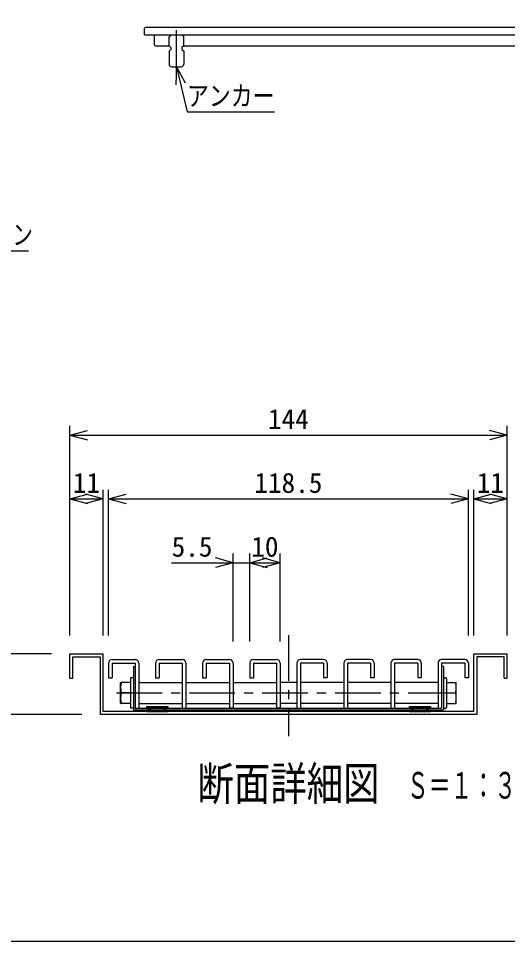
# Model space of a CAD drawing. Units: millimetres, scale not verified, with parts at other scales. Extents: x -1365 to 1365, y -930 to 870.
# Drawn here: x -647 to -110, y -930 to 83 of the extents above; entities that cross this region are included whole.
import ezdxf
from ezdxf.enums import TextEntityAlignment as Align

# ---------------------------------------------------------------- set-up
doc = ezdxf.new("R2010")
doc.units = ezdxf.units.MM
doc.header["$LTSCALE"] = 10
doc.linetypes.add('CHAIN1', pattern=[8, 5, -1, 1, -1])
for name, color, linetype in [('0-0_計極細', 2, 'Continuous'), ('0-1_計細線', 3, 'Continuous'), ('0-5_寸法線', 7, 'Continuous'), ('0-7_枠細線', 5, 'Continuous'), ('0-8_枠中線', 5, 'Continuous'), ('0-D_寸法1', 7, 'Continuous'), ('1-2_極細2', 2, 'Continuous'), ('1-3_細線2', 4, 'Continuous'), ('1-5_寸法2', 7, 'Continuous')]:
    doc.layers.add(name, color=color, linetype=linetype)
doc.styles.add('ＭＳ ゴシック', font='')
doc.styles.get('ＭＳ ゴシック').set_extended_font_data('MS Gothic')

msp = doc.modelspace()

# ---------------------------------------------------------------- linework, layer by layer
at = {"layer": '0-0_計極細', "linetype": 'CHAIN1'}
msp.add_line((-473.39, 25.23), (-473.39, 70.28), dxfattribs=at)
at = {"layer": '0-1_計細線'}
for p, q in [((-508.39, 65.02), (-508.39, 72.02)), ((-508.39, 65.02), (307.61, 65.02)), ((-497.39, 54.02), (-497.39, 65.02)), ((-479.39, 65.01), (-481.39, 63.01)), ((-481.39, 53.01), (-481.39, 63.01)), ((-479.39, 65.01), (-467.39, 65.01)), ((-465.39, 63.01), (-467.39, 65.01)), ((-465.39, 53.01), (-465.39, 63.01)), ((-496.39, 53.02), (-481.39, 53.02)), ((-481.39, 53.01), (-479.39, 51.01)), ((-479.39, 51.01), (-479.39, 49.01)), ((-465.39, 53.01), (-467.39, 51.01)), ((-467.39, 51.01), (-467.39, 49.01)), ((-465.39, 53.02), (-68.39, 53.02)), ((-479.39, 49.01), (-481.39, 47.01)), ((-481.39, 47.01), (-481.39, 33.01)), ((-467.39, 49.01), (-465.39, 47.01)), ((-465.39, 47.01), (-465.39, 33.01)), ((-478.39, 30.01), (-468.39, 30.01))]:
    msp.add_line(p, q, dxfattribs=at)
msp.add_lwpolyline([(386.61, 73.02), (377.61, 73.02), (-507.39, 73.02)], dxfattribs=at)
for centre, radius, start, end in [((-507.39, 72.02), 1, 90, 180), ((-496.39, 54.02), 1, 180, 270), ((-478.39, 33.01), 3, 180, 270), ((-468.39, 33.01), 3, 270, 360)]:
    msp.add_arc(centre, radius, start, end, dxfattribs=at)
at = {"layer": '0-5_寸法線'}
for q in [(-474, 10.02), (-463.92, 12.39)]:
    msp.add_line((-473.39, 30.01), q, dxfattribs=at)
msp.add_lwpolyline([(-473.39, 30.01), (-461.75, -19.42), (-365.75, -19.42)], dxfattribs=at)
at = {"layer": '0-8_枠中線'}
msp.add_lwpolyline([(-1365, -930), (-1365, 870), (1365, 870), (1365, -930)], close=True, dxfattribs=at)
at = {"layer": '0-D_寸法1'}
msp.add_lwpolyline([(-939.27, -27.41), (-855.88, -171.85), (-635.88, -171.85)], dxfattribs=at)
at = {"layer": '1-2_極細2', "linetype": 'CHAIN1'}
for p, q in [((-350.4, -593.83), (-350.4, -704.62)), ((-539.11, -657.22), (-160.62, -657.22))]:
    msp.add_line(p, q, dxfattribs=at)
at = {"layer": '1-2_極細2'}
for p, q in [((-587.07, -617.55), (-557.07, -617.55)), ((-587.07, -640.88), (-587.07, -617.55)), ((-557.07, -617.55), (-557.07, -680.88)), ((-147.07, -614.22), (-110.4, -614.22)), ((-147.07, -677.55), (-147.07, -614.22)), ((-113.74, -617.55), (-143.74, -617.55)), ((-143.74, -617.55), (-143.74, -680.88)), ((-113.74, -640.88), (-113.74, -617.55)), ((-110.4, -640.88), (-110.4, -614.22)), ((-520.57, -628.22), (-518.57, -628.22)), ((-520.57, -628.22), (-520.57, -675.88)), ((-180.24, -628.22), (-182.24, -628.22)), ((-180.24, -628.22), (-180.24, -675.88)), ((-590.4, -640.88), (-587.07, -640.88)), ((-113.74, -640.88), (-110.4, -640.88)), ((-523.89, -657.22), (-533.91, -657.22)), ((-176.92, -657.22), (-166.9, -657.22)), ((-520.57, -675.88), (-180.24, -675.88)), ((-518.57, -673.88), (-182.24, -673.88)), ((-506.24, -672.22), (-506.24, -673.88)), ((-506.24, -672.22), (-482.9, -672.22)), ((-506.24, -673), (-482.9, -673)), ((-506.24, -675.88), (-506.24, -677.55)), ((-506.24, -676), (-482.9, -676)), ((-506.24, -677), (-482.9, -677)), ((-506.24, -677.55), (-482.9, -677.55)), ((-503.74, -673.88), (-503.74, -675.88)), ((-503.74, -674), (-502.07, -674)), ((-503.74, -675), (-502.07, -675)), ((-502.07, -673.88), (-502.07, -675.88)), ((-487.07, -673.88), (-487.07, -675.88)), ((-487.07, -674), (-485.4, -674)), ((-487.07, -675), (-485.4, -675)), ((-485.4, -673.88), (-485.4, -675.88)), ((-482.9, -672.22), (-482.9, -673.88)), ((-482.9, -675.88), (-482.9, -677.55)), ((-217.9, -672.22), (-217.9, -673.88)), ((-217.9, -672.22), (-194.57, -672.22)), ((-217.9, -673), (-194.57, -673)), ((-217.9, -675.88), (-217.9, -677.55)), ((-217.9, -676), (-194.57, -676)), ((-217.9, -677), (-194.57, -677)), ((-217.9, -677.55), (-194.57, -677.55)), ((-215.4, -673.88), (-215.4, -675.88)), ((-215.4, -674), (-213.74, -674)), ((-215.4, -675), (-213.74, -675)), ((-213.74, -673.88), (-213.74, -675.88)), ((-198.74, -673.88), (-198.74, -675.88)), ((-198.74, -674), (-197.07, -674)), ((-198.74, -675), (-197.07, -675)), ((-197.07, -673.88), (-197.07, -675.88)), ((-194.57, -672.22), (-194.57, -673.88)), ((-194.57, -675.88), (-194.57, -677.55)), ((-143.74, -680.88), (-557.07, -680.88))]:
    msp.add_line(p, q, dxfattribs=at)
for points in [[(-590.4, -640.88), (-590.4, -614.22), (-553.74, -614.22)], [(-147.07, -677.55), (-553.74, -677.55), (-553.74, -614.22)]]:
    msp.add_lwpolyline(points, dxfattribs=at)
for centre, start, end in [((-508.72, -651.38), 166.96433, 193.03802), ((-192.09, -651.38), 346.96198, 13.03567), ((-508.72, -663.05), 166.96198, 193.03567), ((-192.09, -663.05), 346.96433, 13.03802)]:
    msp.add_arc(centre, 25.86, start, end, dxfattribs=at)
at = {"layer": '1-3_細線2'}
for p, q in [((-547.9, -624.55), (-547.9, -640.55)), ((-543.9, -620.55), (-518.57, -620.55)), ((-543.9, -624.55), (-518.57, -624.55)), ((-543.9, -624.55), (-543.9, -640.55)), ((-518.57, -624.55), (-518.57, -673.88)), ((-514.57, -624.55), (-514.57, -673.88)), ((-496.24, -624.55), (-496.24, -640.55)), ((-492.24, -620.55), (-466.9, -620.55)), ((-492.24, -624.55), (-492.24, -640.55)), ((-462.9, -624.55), (-462.9, -673.88)), ((-444.57, -624.55), (-444.57, -640.55)), ((-440.57, -620.55), (-415.24, -620.55)), ((-440.57, -624.55), (-440.57, -640.55)), ((-411.24, -624.55), (-411.24, -673.88)), ((-392.9, -624.55), (-392.9, -640.55)), ((-388.9, -620.55), (-363.57, -620.55)), ((-388.9, -624.55), (-388.9, -640.55)), ((-359.57, -624.55), (-359.57, -673.88)), ((-341.24, -624.55), (-341.24, -673.88)), ((-311.9, -620.55), (-337.24, -620.55)), ((-311.9, -624.55), (-311.9, -640.55)), ((-307.9, -624.55), (-307.9, -640.55)), ((-289.57, -624.55), (-289.57, -673.88)), ((-260.24, -620.55), (-285.57, -620.55)), ((-260.24, -624.55), (-260.24, -640.55)), ((-256.24, -624.55), (-256.24, -640.55)), ((-237.9, -624.55), (-237.9, -673.88)), ((-208.57, -620.55), (-233.9, -620.55)), ((-208.57, -624.55), (-233.9, -624.55)), ((-233.9, -624.55), (-233.9, -673.88)), ((-208.57, -624.55), (-208.57, -640.55)), ((-204.57, -624.55), (-204.57, -640.55)), ((-186.24, -624.55), (-186.24, -673.88)), ((-156.9, -620.55), (-182.24, -620.55)), ((-182.24, -624.55), (-182.24, -673.88)), ((-156.9, -624.55), (-182.24, -624.55)), ((-156.9, -624.55), (-156.9, -640.55)), ((-152.9, -624.55), (-152.9, -640.55)), ((-547.9, -640.55), (-543.9, -640.55)), ((-534.58, -668.22), (-534.58, -646.22)), ((-523.89, -645.55), (-533.91, -645.55)), ((-523.89, -641.22), (-523.89, -658.88)), ((-520.57, -640.55), (-523.23, -640.55)), ((-514.57, -645.72), (-466.9, -645.72)), ((-496.24, -640.55), (-492.24, -640.55)), ((-462.9, -645.72), (-415.24, -645.72)), ((-444.57, -640.55), (-440.57, -640.55)), ((-411.24, -645.72), (-363.57, -645.72)), ((-392.9, -640.55), (-388.9, -640.55)), ((-341.24, -645.72), (-359.57, -645.72)), ((-289.57, -645.72), (-337.24, -645.72)), ((-307.9, -640.55), (-311.9, -640.55)), ((-237.9, -645.72), (-285.57, -645.72)), ((-256.24, -640.55), (-260.24, -640.55)), ((-186.24, -645.72), (-233.9, -645.72)), ((-204.57, -640.55), (-208.57, -640.55)), ((-180.24, -640.55), (-177.58, -640.55)), ((-176.92, -641.22), (-176.92, -673.22)), ((-176.92, -645.55), (-166.9, -645.55)), ((-166.23, -668.22), (-166.23, -646.22)), ((-152.9, -640.55), (-156.9, -640.55)), ((-182.24, -648.6), (-182.24, -661.83)), ((-523.89, -658.88), (-523.89, -673.22)), ((-523.89, -668.88), (-533.91, -668.88)), ((-520.57, -673.88), (-523.23, -673.88)), ((-518.57, -673.88), (-514.57, -673.88)), ((-514.57, -668.72), (-466.9, -668.72)), ((-466.9, -673.88), (-462.9, -673.88)), ((-462.9, -668.72), (-415.24, -668.72)), ((-411.24, -673.88), (-415.24, -673.88)), ((-411.24, -668.72), (-363.57, -668.72)), ((-359.57, -673.88), (-363.57, -673.88)), ((-341.24, -668.72), (-359.57, -668.72)), ((-341.24, -673.88), (-337.24, -673.88)), ((-289.57, -668.72), (-337.24, -668.72)), ((-289.57, -673.88), (-285.57, -673.88)), ((-237.9, -668.72), (-285.57, -668.72)), ((-237.9, -673.88), (-233.9, -673.88)), ((-186.24, -668.72), (-233.9, -668.72)), ((-186.24, -673.88), (-182.24, -673.88)), ((-180.24, -673.88), (-177.58, -673.88)), ((-176.92, -668.88), (-166.9, -668.88))]:
    msp.add_line(p, q, dxfattribs=at)
for points in [[(-492.24, -624.55), (-466.9, -624.55), (-466.9, -673.88)], [(-440.57, -624.55), (-415.24, -624.55), (-415.24, -673.88)], [(-388.9, -624.55), (-363.57, -624.55), (-363.57, -673.88)], [(-311.9, -624.55), (-337.24, -624.55), (-337.24, -673.88)], [(-260.24, -624.55), (-285.57, -624.55), (-285.57, -673.88)]]:
    msp.add_lwpolyline(points, dxfattribs=at)
for centre, radius, start, end in [((-543.9, -624.55), 4, 90, 180), ((-518.57, -624.55), 4, 0, 90), ((-492.24, -624.55), 4, 90, 180), ((-466.9, -624.55), 4, 0, 90), ((-440.57, -624.55), 4, 90, 180), ((-415.24, -624.55), 4, 0, 90), ((-388.9, -624.55), 4, 90, 180), ((-363.57, -624.55), 4, 0, 90), ((-337.24, -624.55), 4, 90, 180), ((-311.9, -624.55), 4, 0, 90), ((-285.57, -624.55), 4, 90, 180), ((-260.24, -624.55), 4, 0, 90), ((-233.9, -624.55), 4, 90, 180), ((-208.57, -624.55), 4, 0, 90), ((-182.24, -624.55), 4, 90, 180), ((-156.9, -624.55), 4, 0, 90), ((-533.91, -646.22), 0.667, 90, 180), ((-523.23, -641.22), 0.667, 90, 180), ((-177.58, -641.22), 0.667, 0, 90), ((-166.9, -646.22), 0.667, 0, 90), ((-533.91, -668.22), 0.667, 180, 270), ((-166.9, -668.22), 0.667, 270, 360), ((-523.23, -673.22), 0.667, 180, 270), ((-177.58, -673.22), 0.667, 270, 360)]:
    msp.add_arc(centre, radius, start, end, dxfattribs=at)
at = {"layer": '1-5_寸法2'}
for p, q in [((-590.4, -594.22), (-590.4, -364.22)), ((-110.4, -594.22), (-110.4, -364.22)), ((-590.4, -374.22), (-571.09, -369.04)), ((-590.4, -374.22), (-571.09, -379.39)), ((-590.4, -374.22), (-110.4, -374.22)), ((-110.4, -374.22), (-129.72, -369.04)), ((-110.4, -374.22), (-129.72, -379.39)), ((-590.4, -594.22), (-590.4, -434.22)), ((-553.74, -594.22), (-553.74, -434.22)), ((-547.9, -594.22), (-547.9, -434.22)), ((-152.9, -594.22), (-152.9, -434.22)), ((-147.07, -594.22), (-147.07, -434.22)), ((-110.4, -594.22), (-110.4, -434.22)), ((-590.4, -444.22), (-571.09, -439.04)), ((-590.4, -444.22), (-571.09, -449.39)), ((-590.4, -444.22), (-553.74, -444.22)), ((-553.74, -444.22), (-573.06, -439.04)), ((-553.74, -444.22), (-573.06, -449.39)), ((-547.9, -444.22), (-528.59, -439.04)), ((-547.9, -444.22), (-528.59, -449.39)), ((-547.9, -444.22), (-152.9, -444.22)), ((-152.9, -444.22), (-172.22, -439.04)), ((-152.9, -444.22), (-172.22, -449.39)), ((-147.07, -444.22), (-127.75, -439.04)), ((-147.07, -444.22), (-127.75, -449.39)), ((-147.07, -444.22), (-110.4, -444.22)), ((-110.4, -444.22), (-129.72, -439.04)), ((-110.4, -444.22), (-129.72, -449.39)), ((-411.24, -600.55), (-411.24, -504.22)), ((-392.9, -600.55), (-392.9, -504.22)), ((-359.57, -600.55), (-359.57, -504.22)), ((-478.63, -514.22), (-392.9, -514.22)), ((-411.24, -514.22), (-430.56, -509.04)), ((-411.24, -514.22), (-430.56, -519.39)), ((-392.9, -514.22), (-373.59, -509.04)), ((-392.9, -514.22), (-373.59, -519.39)), ((-392.9, -514.22), (-359.57, -514.22)), ((-359.57, -514.22), (-378.89, -509.04)), ((-359.57, -514.22), (-378.89, -519.39)), ((-610.4, -614.22), (-700.4, -614.22)), ((-577.07, -680.88), (-700.4, -680.88))]:
    msp.add_line(p, q, dxfattribs=at)

# ---------------------------------------------------------------- texts
at = {"layer": '0-5_寸法線', "style": 'ＭＳ ゴシック', "width": 0.8}
msp.add_text('アンカー', height=21.99, dxfattribs=at).set_placement((-461.75, -19.42), align=Align.BOTTOM_LEFT)
at = {"layer": '0-7_枠細線', "style": 'ＭＳ ゴシック'}
for s, height, width, p in [('断面詳細図', 36.66, 0.8, (-450.4, -785.99)), ('Ｓ＝１：３', 29.33, 0.6, (-220.51, -782.04))]:
    msp.add_text(s, height=height, dxfattribs=dict(at, width=width)).set_placement(p, align=Align.BOTTOM_LEFT)
at = {"layer": '0-D_寸法1', "style": 'ＭＳ ゴシック', "width": 0.75}
msp.add_text('防臭インナーパッキン', height=21.99, dxfattribs=at).set_placement((-855.88, -171.85), align=Align.BOTTOM_LEFT)
at = {"layer": '1-5_寸法2', "style": 'ＭＳ ゴシック'}
for s, p in [('144', (-372.9, -374.22)), ('11', (-587.07, -444.22)), ('118.5', (-387.9, -444.22)), ('11', (-143.74, -444.22)), ('10', (-391.24, -514.22)), ('5.5', (-478.63, -514.22))]:
    msp.add_text(s, height=21.99, dxfattribs=at).set_placement(p, align=Align.BOTTOM_LEFT)

doc.saveas('drawing.dxf')
